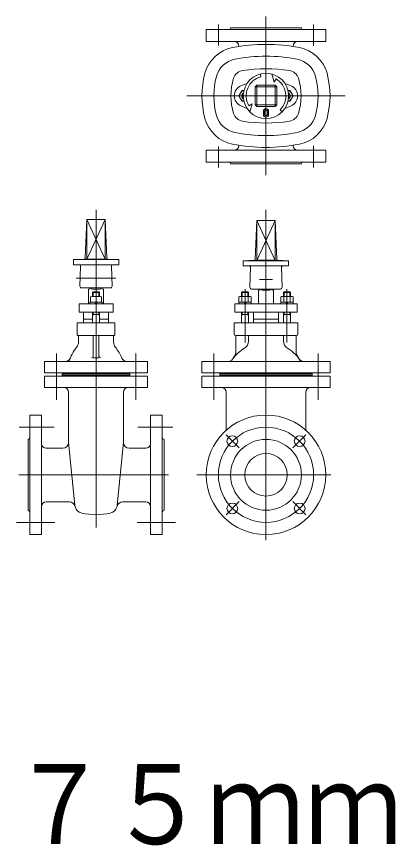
# Model space of a CAD drawing. Units: millimetres, scale not verified. Extents: x -6861 to 6861, y -3554 to 3095.
# Drawn here: x -5197 to -4528, y -3554 to -2091 of the extents above; entities that cross this region are included whole.
import ezdxf
from ezdxf.enums import TextEntityAlignment as Align

# ---------------------------------------------------------------- set-up
doc = ezdxf.new("R2010")
doc.units = ezdxf.units.MM
doc.header["$LTSCALE"] = 20
doc.layers.add('0-3_TEMP', color=3, linetype='Continuous', lineweight=18)
doc.layers.add('0-5_仕切弁', color=7, linetype='Continuous', lineweight=18)
doc.styles.add('ＭＳ ゴシック', font='')
doc.styles.get('ＭＳ ゴシック').set_extended_font_data('MS Gothic')

msp = doc.modelspace()

# ---------------------------------------------------------------- linework, layer by layer
at = {"layer": '0-3_TEMP'}
for p, q in [((-4756.69, -2370.63), (-4756.69, -2090.63)), ((-4840.69, -2141.47), (-4840.69, -2104.43)), ((-4672.69, -2104.43), (-4672.69, -2142.32)), ((-4896.69, -2230.63), (-4616.69, -2230.63)), ((-4840.69, -2319.79), (-4840.69, -2356.83)), ((-4672.69, -2356.83), (-4672.69, -2318.94)), ((-5056.69, -2431.52), (-5056.69, -2992.4)), ((-4756.69, -2431.52), (-4756.69, -3014.83)), ((-4793.69, -2571.56), (-4793.69, -2665.79)), ((-4719.69, -2571.56), (-4719.69, -2665.79)), ((-5126.69, -2685.44), (-5126.69, -2767.41)), ((-4986.69, -2685.44), (-4986.69, -2767.41)), ((-4848.69, -2685.44), (-4848.69, -2767.41)), ((-4664.69, -2685.44), (-4664.69, -2767.41)), ((-5192.34, -2815.56), (-5130.59, -2815.56)), ((-4921.05, -2815.56), (-4982.8, -2815.56)), ((-5193.07, -2899.56), (-4928.6, -2899.56)), ((-4879.01, -2899.56), (-4642.21, -2899.56)), ((-5196.91, -2983.56), (-5129.44, -2983.56)), ((-4916.47, -2983.56), (-4983.94, -2983.56))]:
    msp.add_line(p, q, dxfattribs=at)
msp.add_circle((-4756.69, -2899.56), 84, dxfattribs=at)
for centre, radius, start, end in [((-4756.69, -2445.63), 285, 78.873, 101.127), ((-4803.59, -2207.2), 42, 101.127, 164.909), ((-4709.8, -2207.2), 42, 15.091, 78.873), ((-4716.69, -2230.63), 132, 164.909, 195.091), ((-4796.69, -2230.63), 132, 344.909, 15.091), ((-4803.59, -2254.06), 42, 195.091, 258.873), ((-4709.8, -2254.06), 42, 281.127, 344.909), ((-4756.69, -2015.63), 285, 258.873, 281.127)]:
    msp.add_arc(centre, radius, start, end, dxfattribs=at)
at = {"layer": '0-5_仕切弁'}
for p, q in [((-4862.19, -2113.63), (-4651.19, -2113.63)), ((-4862.19, -2134.63), (-4862.19, -2113.63)), ((-4819.19, -2110.63), (-4694.19, -2110.63)), ((-4651.19, -2113.63), (-4651.19, -2134.63)), ((-4651.19, -2134.63), (-4862.19, -2134.63)), ((-4804.69, -2143.42), (-4804.69, -2142.63)), ((-4708.69, -2142.63), (-4708.69, -2143.42)), ((-4767.04, -2192), (-4765.75, -2196.82)), ((-4746.34, -2192), (-4742.46, -2206.48)), ((-4790.1, -2208.64), (-4800.88, -2213.04)), ((-4742.46, -2206.48), (-4738.97, -2200.45)), ((-4723.28, -2208.64), (-4712.5, -2213.04)), ((-4799.18, -2221.13), (-4804.66, -2230.63)), ((-4795.55, -2221.13), (-4799.18, -2221.13)), ((-4772.69, -2211.63), (-4775.69, -2214.63)), ((-4775.69, -2214.63), (-4737.69, -2214.63)), ((-4775.69, -2246.63), (-4775.69, -2214.63)), ((-4740.69, -2211.63), (-4772.69, -2211.63)), ((-4772.69, -2211.63), (-4772.69, -2249.63)), ((-4740.69, -2249.63), (-4740.69, -2211.63)), ((-4737.69, -2214.63), (-4740.69, -2211.63)), ((-4737.69, -2214.63), (-4737.69, -2246.63)), ((-4717.84, -2221.13), (-4714.21, -2221.13)), ((-4714.21, -2221.13), (-4708.72, -2230.63)), ((-4804.66, -2230.63), (-4799.18, -2240.13)), ((-4708.72, -2230.63), (-4714.21, -2240.13)), ((-4790.1, -2252.63), (-4800.88, -2248.22)), ((-4799.18, -2240.13), (-4795.55, -2240.13)), ((-4781.09, -2244.43), (-4787.13, -2247.91)), ((-4784.98, -2258.92), (-4781.09, -2244.43)), ((-4775.69, -2246.63), (-4737.69, -2246.63)), ((-4772.69, -2249.63), (-4775.69, -2246.63)), ((-4740.69, -2249.63), (-4772.69, -2249.63)), ((-4737.69, -2246.63), (-4740.69, -2249.63)), ((-4723.28, -2252.63), (-4712.5, -2248.22)), ((-4714.21, -2240.13), (-4717.84, -2240.13)), ((-4761.19, -2257.63), (-4761.19, -2263.63)), ((-4759.19, -2263.63), (-4759.19, -2257.63)), ((-4754.19, -2257.63), (-4754.19, -2263.63)), ((-4752.19, -2263.63), (-4752.19, -2257.63)), ((-4731.94, -2255.38), (-4728.41, -2258.92)), ((-4804.69, -2317.84), (-4804.69, -2318.63)), ((-4708.69, -2318.63), (-4708.69, -2317.84)), ((-4651.19, -2326.63), (-4862.19, -2326.63)), ((-4862.19, -2326.63), (-4862.19, -2347.63)), ((-4651.19, -2347.63), (-4651.19, -2326.63)), ((-4862.19, -2347.63), (-4651.19, -2347.63)), ((-4819.19, -2350.63), (-4694.19, -2350.63)), ((-5075.61, -2516.81), (-5072.69, -2448.63)), ((-5072.69, -2448.63), (-5041.07, -2517.8)), ((-5072.69, -2448.63), (-5040.69, -2448.63)), ((-5072.69, -2516.63), (-5072.69, -2448.63)), ((-5072.31, -2517.8), (-5040.69, -2448.63)), ((-5037.77, -2516.81), (-5040.69, -2448.63)), ((-5040.69, -2516.63), (-5040.69, -2448.63)), ((-4775.61, -2518.81), (-4772.69, -2450.63)), ((-4772.69, -2450.63), (-4741.07, -2519.8)), ((-4772.69, -2518.63), (-4772.69, -2450.63)), ((-4772.69, -2450.63), (-4740.69, -2450.63)), ((-4772.31, -2519.8), (-4740.69, -2450.63)), ((-4737.77, -2518.81), (-4740.69, -2450.63)), ((-4740.69, -2518.63), (-4740.69, -2450.63)), ((-5077.52, -2518.72), (-5096.69, -2519.63)), ((-5096.69, -2519.63), (-5016.69, -2519.63)), ((-5096.69, -2528.63), (-5096.69, -2519.63)), ((-5016.69, -2528.63), (-5096.69, -2528.63)), ((-5036.36, -2518.63), (-5077.02, -2518.63)), ((-5035.87, -2518.72), (-5016.69, -2519.63)), ((-5016.69, -2528.63), (-5016.69, -2519.63)), ((-4777.52, -2520.72), (-4796.69, -2521.63)), ((-4796.69, -2521.63), (-4716.69, -2521.63)), ((-4796.69, -2530.63), (-4796.69, -2521.63)), ((-4716.69, -2530.63), (-4796.69, -2530.63)), ((-4736.36, -2520.63), (-4777.02, -2520.63)), ((-4735.87, -2520.72), (-4716.69, -2521.63)), ((-4716.69, -2530.63), (-4716.69, -2521.63)), ((-5083.81, -2531.74), (-5085.08, -2566.52)), ((-5029.58, -2531.74), (-5028.31, -2566.52)), ((-4783.81, -2533.74), (-4785.08, -2568.52)), ((-4729.58, -2533.74), (-4728.31, -2568.52)), ((-5091.8, -2552.63), (-5021.58, -2552.63)), ((-4768.25, -2554.63), (-4745.13, -2554.63)), ((-5082.08, -2569.63), (-5031.3, -2569.63)), ((-5069.69, -2571.56), (-5069.69, -2597.56)), ((-5068.62, -2571.56), (-5069.69, -2571.56)), ((-5050.19, -2571.56), (-5063.19, -2571.56)), ((-5044.77, -2571.56), (-5043.69, -2571.56)), ((-5043.69, -2571.56), (-5043.69, -2597.56)), ((-4782.08, -2571.63), (-4731.3, -2571.63)), ((-4769.69, -2573.56), (-4769.69, -2597.56)), ((-4768.62, -2573.56), (-4769.69, -2573.56)), ((-4750.19, -2573.56), (-4763.19, -2573.56)), ((-4744.77, -2573.56), (-4743.69, -2573.56)), ((-4743.69, -2573.56), (-4743.69, -2597.56)), ((-5066.19, -2594.56), (-5066.19, -2585.41)), ((-5062.69, -2577.5), (-5061.74, -2576.56)), ((-5062.69, -2584.56), (-5062.69, -2577.5)), ((-5051.94, -2584.56), (-5061.44, -2584.56)), ((-5056.69, -2585.41), (-5056.69, -2594.56)), ((-5051.64, -2584.56), (-5051.64, -2576.56)), ((-5050.69, -2584.56), (-5050.69, -2577.5)), ((-5047.19, -2594.56), (-5047.19, -2585.41)), ((-4804.66, -2585.41), (-4804.66, -2594.56)), ((-4801.92, -2584.56), (-4785.46, -2584.56)), ((-4799.69, -2577.5), (-4798.74, -2576.56)), ((-4799.69, -2577.5), (-4787.69, -2577.5)), ((-4799.69, -2584.56), (-4799.69, -2577.5)), ((-4799.18, -2585.41), (-4799.18, -2594.56)), ((-4798.74, -2584.56), (-4798.74, -2576.56)), ((-4798.74, -2576.56), (-4788.64, -2576.56)), ((-4788.64, -2584.56), (-4788.64, -2576.56)), ((-4787.69, -2577.5), (-4788.64, -2576.56)), ((-4788.21, -2585.41), (-4788.21, -2594.56)), ((-4787.69, -2584.56), (-4787.69, -2577.5)), ((-4782.72, -2585.41), (-4782.72, -2594.56)), ((-4730.66, -2585.41), (-4730.66, -2594.56)), ((-4711.46, -2584.56), (-4727.92, -2584.56)), ((-4725.69, -2577.5), (-4724.74, -2576.56)), ((-4713.69, -2577.5), (-4725.69, -2577.5)), ((-4725.69, -2584.56), (-4725.69, -2577.5)), ((-4725.18, -2585.41), (-4725.18, -2594.56)), ((-4724.74, -2584.56), (-4724.74, -2576.56)), ((-4714.64, -2576.56), (-4724.74, -2576.56)), ((-4714.64, -2584.56), (-4714.64, -2576.56)), ((-4713.69, -2577.5), (-4714.64, -2576.56)), ((-4714.21, -2585.41), (-4714.21, -2594.56)), ((-4713.69, -2584.56), (-4713.69, -2577.5)), ((-4708.72, -2585.41), (-4708.72, -2594.56)), ((-5086.69, -2597.56), (-5026.69, -2597.56)), ((-5086.69, -2597.56), (-5086.69, -2612.56)), ((-5045.72, -2594.56), (-5067.66, -2594.56)), ((-5067.44, -2597.56), (-5067.44, -2594.56)), ((-5058.42, -2597.56), (-5056.69, -2594.56)), ((-5054.96, -2594.56), (-5056.69, -2597.56)), ((-5045.94, -2597.56), (-5045.94, -2594.56)), ((-5026.69, -2597.56), (-5026.69, -2612.56)), ((-4811.69, -2597.56), (-4701.69, -2597.56)), ((-4811.69, -2597.56), (-4811.69, -2612.56)), ((-4782.72, -2594.56), (-4804.66, -2594.56)), ((-4804.44, -2597.56), (-4804.44, -2594.56)), ((-4795.42, -2597.56), (-4793.69, -2594.56)), ((-4791.96, -2594.56), (-4793.69, -2597.56)), ((-4782.94, -2597.56), (-4782.94, -2594.56)), ((-4730.66, -2594.56), (-4708.72, -2594.56)), ((-4730.44, -2597.56), (-4730.44, -2594.56)), ((-4721.42, -2594.56), (-4719.69, -2597.56)), ((-4717.96, -2597.56), (-4719.69, -2594.56)), ((-4708.94, -2597.56), (-4708.94, -2594.56)), ((-4701.69, -2597.56), (-4701.69, -2612.56)), ((-5086.69, -2612.56), (-5026.69, -2612.56)), ((-5078.69, -2612.56), (-5078.69, -2631.56)), ((-5062.69, -2631.56), (-5062.69, -2612.56)), ((-5050.69, -2616.56), (-5062.69, -2616.56)), ((-5062.69, -2618.2), (-5061.74, -2616.56)), ((-5061.74, -2612.56), (-5061.74, -2616.56)), ((-5051.64, -2612.56), (-5051.64, -2616.56)), ((-5051.64, -2616.56), (-5050.69, -2618.2)), ((-5050.69, -2612.56), (-5050.69, -2631.56)), ((-5034.69, -2612.56), (-5034.69, -2631.56)), ((-4811.69, -2612.56), (-4701.69, -2612.56)), ((-4799.69, -2631.56), (-4799.69, -2612.56)), ((-4799.69, -2618.2), (-4798.74, -2616.56)), ((-4787.69, -2616.56), (-4799.69, -2616.56)), ((-4798.74, -2612.56), (-4798.74, -2616.56)), ((-4788.64, -2612.56), (-4788.64, -2616.56)), ((-4788.64, -2616.56), (-4787.69, -2618.2)), ((-4787.69, -2612.56), (-4787.69, -2631.56)), ((-4778.69, -2612.56), (-4778.69, -2631.56)), ((-4734.69, -2612.56), (-4734.69, -2631.56)), ((-4725.69, -2612.56), (-4725.69, -2631.56)), ((-4724.74, -2616.56), (-4725.69, -2618.2)), ((-4725.69, -2616.56), (-4713.69, -2616.56)), ((-4724.74, -2612.56), (-4724.74, -2616.56)), ((-4714.64, -2612.56), (-4714.64, -2616.56)), ((-4713.69, -2618.2), (-4714.64, -2616.56)), ((-4713.69, -2631.56), (-4713.69, -2612.56)), ((-5089.69, -2631.56), (-5023.69, -2631.56)), ((-5089.69, -2652.56), (-5089.69, -2631.56)), ((-5062.69, -2624.56), (-5078.69, -2624.56)), ((-5034.69, -2624.56), (-5050.69, -2624.56)), ((-5023.69, -2652.56), (-5023.69, -2631.56)), ((-4812.69, -2631.56), (-4700.69, -2631.56)), ((-4812.69, -2651.56), (-4812.69, -2631.56)), ((-4734.69, -2624.56), (-4778.69, -2624.56)), ((-4700.69, -2651.56), (-4700.69, -2631.56)), ((-5088.69, -2653.56), (-5024.69, -2653.56)), ((-5087.69, -2653.56), (-5087.69, -2665.1)), ((-5061.69, -2653.56), (-5061.69, -2690.03)), ((-5051.69, -2653.56), (-5051.69, -2690.03)), ((-5025.69, -2653.56), (-5025.69, -2665.1)), ((-4810.69, -2653.56), (-4702.69, -2653.56)), ((-4809.69, -2680.75), (-4809.69, -2653.56)), ((-4787.69, -2655.56), (-4787.69, -2663.12)), ((-4725.69, -2655.56), (-4725.69, -2663.12)), ((-4703.69, -2680.75), (-4703.69, -2653.56)), ((-4965.69, -2699.56), (-5147.69, -2699.56)), ((-5147.69, -2699.56), (-5147.69, -2719.56)), ((-5051.69, -2693.03), (-5061.69, -2693.03)), ((-4965.69, -2699.56), (-4965.69, -2719.56)), ((-4643.69, -2699.56), (-4869.69, -2699.56)), ((-4869.69, -2699.56), (-4869.69, -2719.56)), ((-4643.69, -2699.56), (-4643.69, -2719.56)), ((-5147.69, -2719.56), (-4965.69, -2719.56)), ((-4869.69, -2719.56), (-4643.69, -2719.56)), ((-5147.69, -2725.56), (-4965.69, -2725.56)), ((-5147.69, -2745.56), (-5147.69, -2725.56)), ((-5116.19, -2721.56), (-4997.19, -2721.56)), ((-5116.19, -2723.56), (-5116.19, -2721.56)), ((-5116.19, -2723.56), (-4997.19, -2723.56)), ((-4997.19, -2723.56), (-4997.19, -2721.56)), ((-4965.69, -2745.56), (-4965.69, -2725.56)), ((-4869.69, -2725.56), (-4643.69, -2725.56)), ((-4869.69, -2745.56), (-4869.69, -2725.56)), ((-4838.19, -2721.56), (-4675.19, -2721.56)), ((-4838.19, -2723.56), (-4838.19, -2721.56)), ((-4838.19, -2723.56), (-4675.19, -2723.56)), ((-4675.19, -2723.56), (-4675.19, -2721.56)), ((-4643.69, -2745.56), (-4643.69, -2725.56)), ((-4965.69, -2745.56), (-5147.69, -2745.56)), ((-4643.69, -2745.56), (-4869.69, -2745.56)), ((-5105.19, -2842.72), (-5105.19, -2753.56)), ((-5008.19, -2842.72), (-5008.19, -2753.56)), ((-4827.19, -2753.56), (-4827.19, -2821.07)), ((-4686.19, -2753.56), (-4686.19, -2821.07)), ((-5173.69, -3005.06), (-5173.69, -2794.06)), ((-5173.69, -2794.06), (-5152.69, -2794.06)), ((-5152.69, -2794.06), (-5152.69, -3005.06)), ((-4960.69, -2794.06), (-4960.69, -3005.06)), ((-4939.69, -2794.06), (-4960.69, -2794.06)), ((-4939.69, -3005.06), (-4939.69, -2794.06)), ((-5176.69, -2962.06), (-5176.69, -2837.06)), ((-4936.69, -2962.06), (-4936.69, -2837.06)), ((-4827.1, -2829.15), (-4804.03, -2852.22)), ((-4686.28, -2829.15), (-4709.36, -2852.22)), ((-5115.19, -2852.72), (-5144.69, -2852.72)), ((-5105.19, -2842.72), (-5094.17, -2953.15)), ((-5008.19, -2842.72), (-5019.21, -2953.15)), ((-4998.19, -2852.72), (-4968.69, -2852.72)), ((-5144.69, -2947.44), (-5103.58, -2947.44)), ((-4968.69, -2947.44), (-5009.81, -2947.44)), ((-4827.1, -2969.96), (-4804.03, -2946.89)), ((-4686.28, -2969.96), (-4709.36, -2946.89)), ((-5152.69, -3005.06), (-5173.69, -3005.06)), ((-4960.69, -3005.06), (-4939.69, -3005.06))]:
    msp.add_line(p, q, dxfattribs=at)
for points in [[(-5062.69, -2577.5), (-5050.69, -2577.5), (-5051.64, -2576.56)], [(-5061.74, -2584.56), (-5061.74, -2576.56), (-5051.64, -2576.56)]]:
    msp.add_lwpolyline(points, dxfattribs=at)
for centre, radius in [((-4756.69, -2230.63), 40), ((-4756.69, -2899.56), 105.5), ((-4816.09, -2840.16), 9.5), ((-4756.69, -2899.56), 62.5), ((-4697.29, -2840.16), 9.5), ((-4756.69, -2899.56), 37.5), ((-4816.09, -2958.95), 9.5), ((-4697.29, -2958.95), 9.5)]:
    msp.add_circle(centre, radius, dxfattribs=at)
for centre, radius, start, end in [((-4822.19, -2110.63), 3, 270, 0), ((-4691.19, -2110.63), 3, 180, 270), ((-4812.69, -2142.63), 8, 0, 90), ((-4700.69, -2142.63), 8, 90, 180), ((-4803.59, -2207.2), 63, 101.127, 164.909), ((-4756.69, -2445.63), 306, 78.873, 101.127), ((-4709.8, -2207.2), 63, 15.091, 78.873), ((-4716.69, -2230.63), 153, 164.909, 195.091), ((-4794.79, -2205.64), 20, 99.02, 162.253), ((-4756.69, -2445.63), 263, 80.98, 99.02), ((-4718.59, -2205.64), 20, 17.747, 80.98), ((-4796.69, -2230.63), 153, 344.909, 15.091), ((-4716.69, -2230.63), 102, 162.253, 197.747), ((-4756.69, -2230.63), 35, 105, 209.584), ((-4756.69, -2230.63), 35, 315, 59.584), ((-4796.69, -2230.63), 102, 342.253, 17.747), ((-4793.69, -2230.63), 19, 112.233, 247.767), ((-4793.69, -2230.63), 9.5, 101.549, 258.451), ((-4719.69, -2230.63), 9.5, 281.549, 78.451), ((-4719.69, -2230.63), 19, 292.233, 67.767), ((-4793.69, -2230.63), 6, 116.052, 243.948), ((-4793.69, -2230.63), 5.05, 123.332, 236.668), ((-4719.69, -2230.63), 6, 296.052, 63.948), ((-4719.69, -2230.63), 5.05, 303.332, 56.668), ((-4756.69, -2257.63), 4.5, 0, 180), ((-4794.79, -2255.63), 20, 197.747, 260.98), ((-4756.69, -2263.63), 4.5, 180, 0), ((-4756.69, -2257.63), 2.5, 0, 180), ((-4756.69, -2263.63), 2.5, 180, 0), ((-4718.59, -2255.63), 20, 279.02, 342.253), ((-4803.59, -2254.06), 63, 195.091, 258.873), ((-4756.69, -2015.63), 263, 260.98, 279.02), ((-4709.8, -2254.06), 63, 281.127, 344.909), ((-4756.69, -2015.63), 306, 258.873, 281.127), ((-4812.69, -2318.63), 8, 270, 0), ((-4700.69, -2318.63), 8, 180, 270), ((-4822.19, -2350.63), 3, 0, 90), ((-4691.19, -2350.63), 3, 90, 180), ((-5070.69, -2516.63), 2, 180, 270), ((-5042.69, -2516.63), 2, 270, 0), ((-5086.8, -2531.63), 3, 357.905, 90), ((-5077.61, -2516.72), 2, 272.726, 357.546), ((-5035.77, -2516.72), 2, 182.454, 267.274), ((-5026.58, -2531.63), 3, 90, 182.095), ((-4786.8, -2533.63), 3, 357.905, 90), ((-4777.61, -2518.72), 2, 272.726, 357.546), ((-4770.69, -2518.63), 2, 180, 270), ((-4742.69, -2518.63), 2, 270, 0), ((-4735.77, -2518.72), 2, 182.454, 267.274), ((-4726.58, -2533.63), 3, 90, 182.095), ((-5082.08, -2566.63), 3, 177.905, 270), ((-5068.62, -2569.56), 2, 270, 357.852), ((-5063.19, -2569.56), 2, 180, 270), ((-5050.19, -2569.56), 2, 270, 0), ((-5044.77, -2569.56), 2, 182.148, 270), ((-5031.3, -2566.63), 3, 270, 2.095), ((-4782.08, -2568.63), 3, 177.905, 270), ((-4768.62, -2571.56), 2, 270, 357.852), ((-4763.19, -2571.56), 2, 180, 270), ((-4750.19, -2571.56), 2, 270, 0), ((-4744.77, -2571.56), 2, 182.148, 270), ((-4731.3, -2568.63), 3, 270, 2.095), ((-5061.44, -2598.16), 13.61, 69.569, 110.431), ((-5051.94, -2598.16), 13.61, 69.569, 110.431), ((-4801.92, -2589.38), 4.82, 55.33, 124.67), ((-4793.69, -2602.56), 18, 72.259, 107.741), ((-4785.46, -2589.38), 4.82, 55.33, 124.67), ((-4727.92, -2589.38), 4.82, 55.33, 124.67), ((-4719.69, -2602.56), 18, 72.259, 107.741), ((-4711.46, -2589.38), 4.82, 55.33, 124.67), ((-5088.69, -2652.56), 1, 180, 270), ((-5024.69, -2652.56), 1, 270, 0), ((-4810.69, -2651.56), 2, 180, 270), ((-4789.69, -2655.56), 2, 0, 90), ((-4723.69, -2655.56), 2, 90, 180), ((-4702.69, -2651.56), 2, 270, 0), ((-5029.72, -2723.56), 78.5, 141.3, 162.198), ((-5102.69, -2665.1), 15, 321.3, 0), ((-5010.69, -2665.1), 15, 180, 218.7), ((-5083.66, -2723.56), 78.5, 22.593, 38.7), ((-4756.69, -2737.56), 72.5, 121.716, 144.421), ((-4802.69, -2663.12), 15, 301.716, 0), ((-4710.69, -2663.12), 15, 180, 238.284), ((-4756.69, -2737.56), 72.5, 31.61, 58.284), ((-5064.69, -2690.03), 3, 270, 0), ((-5048.69, -2690.03), 3, 180, 270), ((-4829.69, -2680.75), 20, 322.11, 0), ((-4683.69, -2680.75), 20, 180, 217.89), ((-5111.43, -2689.56), 10, 270, 337.407), ((-5001.95, -2689.56), 10, 202.593, 270), ((-4823.79, -2689.56), 10, 270, 324.421), ((-4689.59, -2689.56), 10, 215.579, 270), ((-5118.19, -2721.56), 2, 0, 90), ((-4995.19, -2721.56), 2, 90, 180), ((-4840.19, -2721.56), 2, 0, 90), ((-4673.19, -2721.56), 2, 90, 180), ((-5118.19, -2723.56), 2, 270, 0), ((-4995.19, -2723.56), 2, 180, 270), ((-4840.19, -2723.56), 2, 270, 0), ((-4673.19, -2723.56), 2, 180, 270), ((-5113.19, -2753.56), 8, 0, 90), ((-5000.19, -2753.56), 8, 90, 180), ((-4835.19, -2753.56), 8, 0, 90), ((-4678.19, -2753.56), 8, 90, 180), ((-5176.69, -2834.06), 3, 270, 0), ((-4936.69, -2834.06), 3, 180, 270), ((-5144.69, -2844.72), 8, 180, 270), ((-5115.19, -2842.72), 10, 270, 0), ((-4998.19, -2842.72), 10, 180, 270), ((-4968.69, -2844.72), 8, 270, 0), ((-5144.69, -2955.44), 8, 90, 180), ((-5103.58, -2957.44), 10, 13.052, 90), ((-5078.25, -2951.57), 16, 185.7, 256.814), ((-5035.13, -2951.57), 16, 283.186, 354.3), ((-5009.81, -2957.44), 10, 90, 166.948), ((-4968.69, -2955.44), 8, 0, 90), ((-5176.69, -2965.06), 3, 0, 90), ((-5056.69, -2859.56), 110.5, 256.814, 283.186), ((-4936.69, -2965.06), 3, 90, 180)]:
    msp.add_arc(centre, radius, start, end, dxfattribs=at)

# ---------------------------------------------------------------- texts
at = {"layer": '0-5_仕切弁', "style": 'ＭＳ ゴシック', "width": 0.9}
msp.add_text('７５ｍｍ', height=140.8, dxfattribs=at).set_placement((-5207.35, -3593.76), align=Align.BOTTOM_LEFT)

doc.saveas('drawing.dxf')
